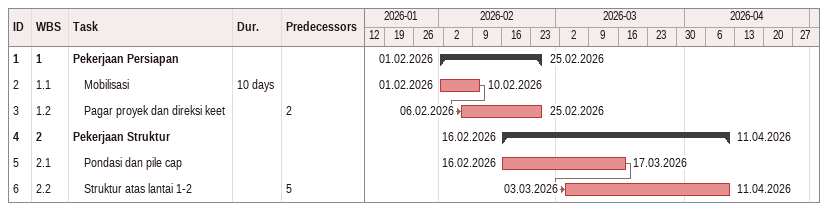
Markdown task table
| ID | WBS | Task | Duration | Start | Finish | Predecessors |
|---|---|---|---|---|---|---|
| 1 | 1 | **Pekerjaan Persiapan** |  | 2026-02-01 | 2026-02-25 |  |
| 2 | 1.1 | Mobilisasi | 10d | 2026-02-01 | 2026-02-10 |  |
| 3 | 1.2 | Pagar proyek dan direksi keet |  | 2026-02-06 | 2026-02-25 | 2 |
| 4 | 2 | **Pekerjaan Struktur** |  | 2026-02-16 | 2026-04-11 |  |
| 5 | 2.1 | Pondasi dan pile cap |  | 2026-02-16 | 2026-03-17 |  |
| 6 | 2.2 | Struktur atas lantai 1-2 |  | 2026-03-03 | 2026-04-11 | 5 |
